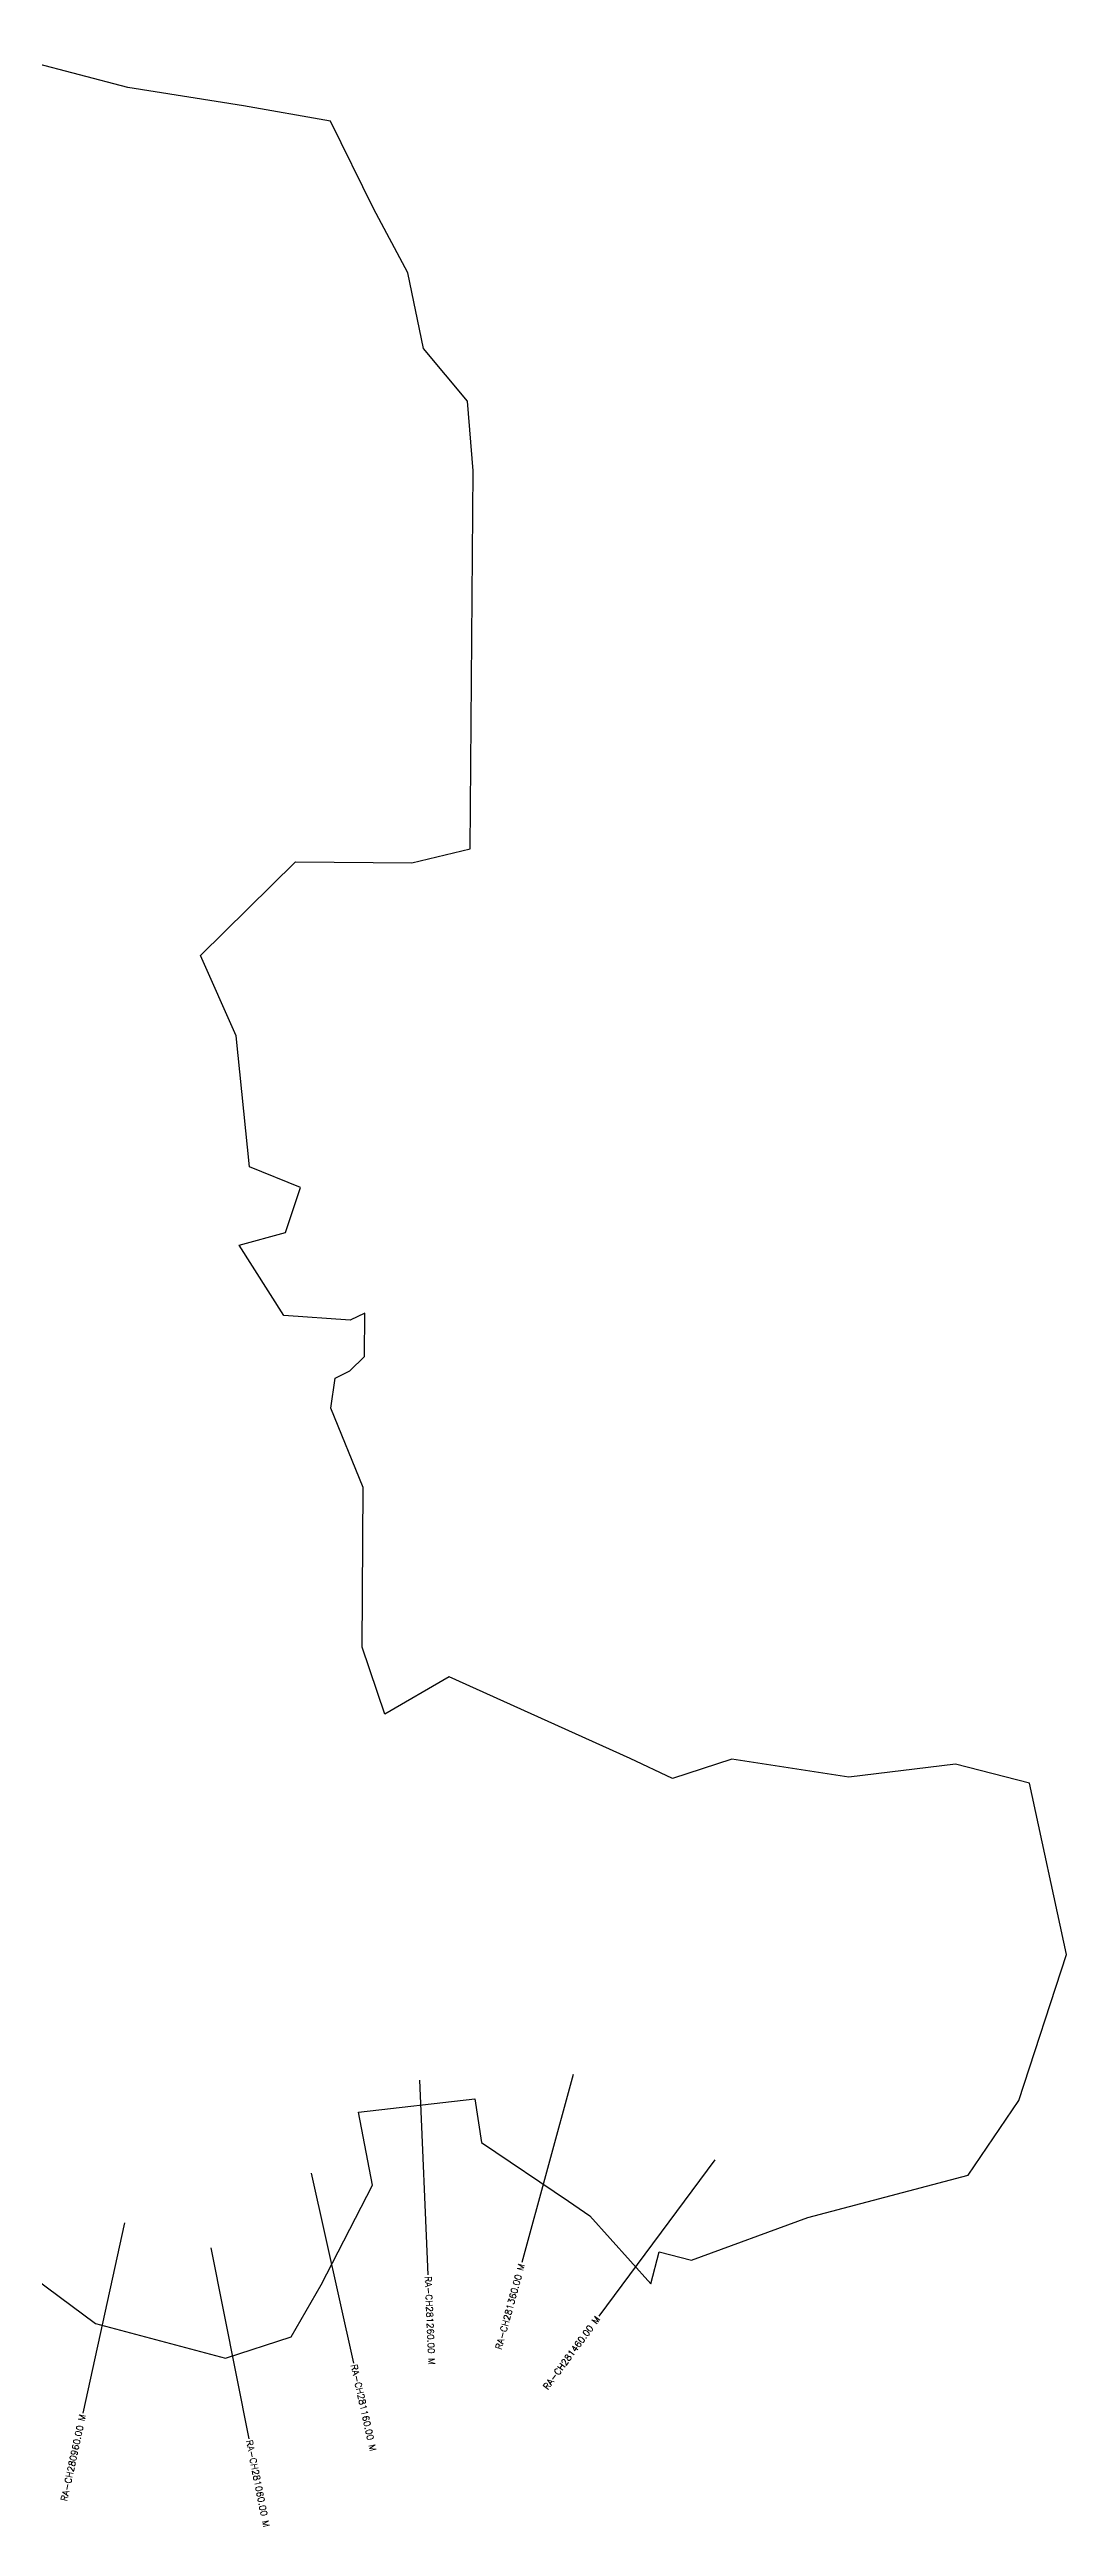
# Model space of a CAD drawing. Header units: metres. Extents: x 284784 to 286942, y 2024309 to 2026316.
# Drawn here: x 286159 to 286942, y 2024309 to 2026216 of the extents above; entities that cross this region are included whole.
import ezdxf
from ezdxf.enums import TextEntityAlignment as Align

# ---------------------------------------------------------------- set-up
doc = ezdxf.new("R2010")
doc.units = ezdxf.units.M
for name, color, linetype in [('CS', 134, 'Continuous'), ('CSMark', 6, 'Continuous'), ('VILLAGE BOUNDRY', 10, 'Continuous')]:
    doc.layers.add(name, color=color, linetype=linetype)
doc.styles.get("Standard").update_dxf_attribs({"font": 'simplex.shx'})

msp = doc.modelspace()

# ---------------------------------------------------------------- linework, layer by layer
at = {"layer": 'CS'}
for p, q in [((286444, 2024652.9), (286450.4, 2024503)), ((286562.1, 2024657.3), (286522.7, 2024512.6)), ((286671.2, 2024591.6), (286581.8, 2024471.2)), ((286360.4, 2024581.5), (286393.2, 2024435.1)), ((286216.7, 2024543.1), (286184.8, 2024396.6)), ((286283.2, 2024524), (286312.6, 2024376.9))]:
    msp.add_line(p, q, dxfattribs=at)
at = {"layer": 'VILLAGE BOUNDRY'}
msp.add_lwpolyline([(286138.6, 2024507.3), (286194.4, 2024465.7), (286294.6, 2024438.9), (286345.1, 2024455.3), (286368.3, 2024495.4), (286407.6, 2024572.2), (286396.8, 2024628.3), (286486.4, 2024638.7), (286491.7, 2024605.1), (286558.5, 2024559.9), (286575.1, 2024548.6), (286621.9, 2024496.3), (286628.4, 2024520.9), (286653.2, 2024514.4), (286742.9, 2024547.2), (286866.2, 2024579.8), (286905.3, 2024637.4), (286941.9, 2024749.8), (286913.4, 2024881.5), (286856.5, 2024896.2), (286774.3, 2024886.1), (286684.2, 2024900), (286638.5, 2024885.2), (286606.1, 2024900.5), (286466.6, 2024963.3), (286417.1, 2024934.6), (286399.7, 2024986.2), (286400.6, 2025109.2), (286375.6, 2025170.3), (286378.9, 2025193.3), (286390.2, 2025198.8), (286401.5, 2025209.9), (286401.7, 2025243.4), (286390.5, 2025237.9), (286339.5, 2025241.5), (286305, 2025295.6), (286340.7, 2025305.5), (286352.2, 2025340), (286313.1, 2025356), (286302.7, 2025456.8), (286275.3, 2025518.5), (286348.5, 2025590.6), (286438, 2025589.9), (286482.8, 2025600.7), (286485.2, 2025891.6), (286480.9, 2025945.4), (286447, 2025985.8), (286434.9, 2026044.1), (286408.5, 2026093.5), (286375.4, 2026160.9), (286308.4, 2026172.6), (286219.4, 2026186.7), (286107.4, 2026215.9)], dxfattribs=at)

# ---------------------------------------------------------------- texts
at = {"layer": 'CSMark'}
for s, rotation, p in [('RA-CH281260.00 M', 272.4606, (286450.5, 2024502)), ('RA-CH281160.00 M', 282.6202, (286393.4, 2024434.1)), ('RA-CH281060.00 M', 281.3036, (286312.8, 2024375.9))]:
    msp.add_text(s, height=5, rotation=rotation, dxfattribs=at).set_placement(p, align=Align.MIDDLE_LEFT)
for s, rotation, p in [('RA-CH281360.00 M', 74.7661, (286522.5, 2024511.6)), ('RA-CH281460.00 M', 53.4165, (286581.2, 2024470.4)), ('RA-CH280960.00 M', 77.7172, (286184.6, 2024395.6))]:
    msp.add_text(s, height=5, rotation=rotation, dxfattribs=at).set_placement(p, align=Align.MIDDLE_RIGHT)

doc.saveas('drawing.dxf')
